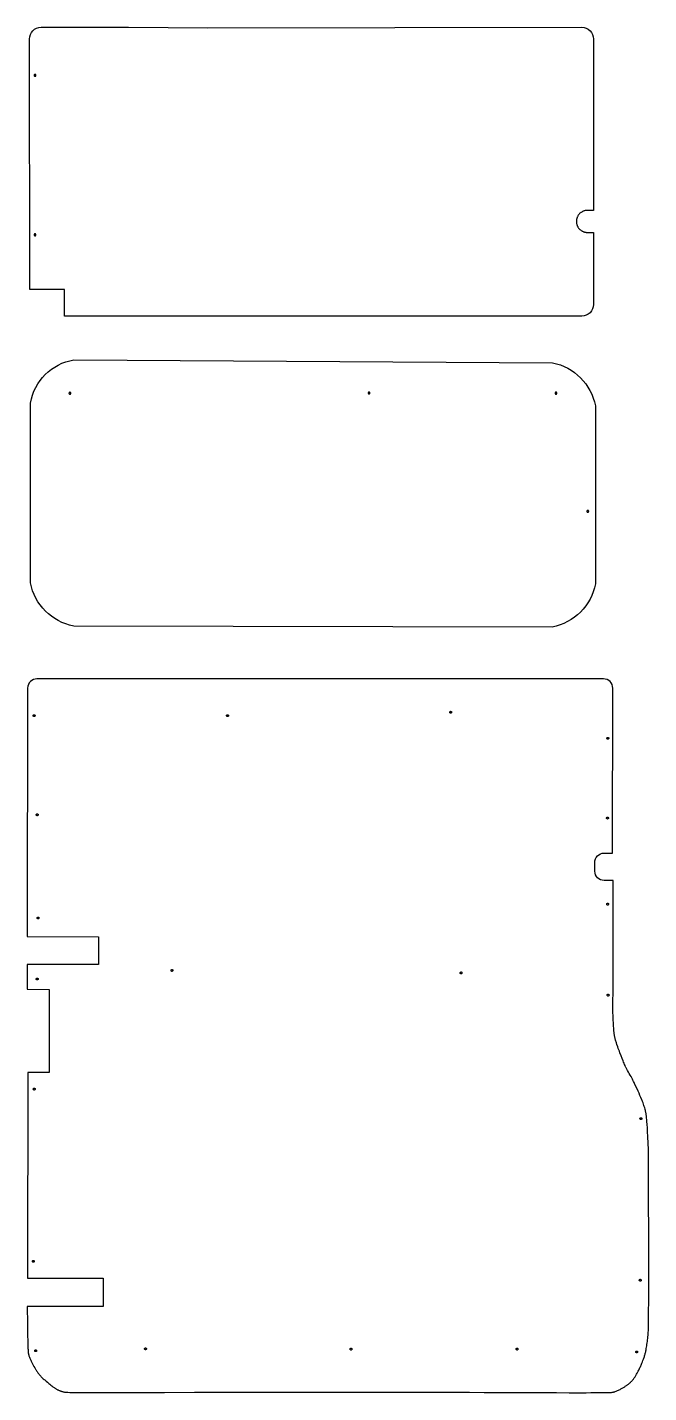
# Model space of a CAD drawing. Extents: x 0 to 7069, y -8139 to 8.
# Drawn here: x 0 to 1330, y -8139 to -5218 of the extents above; entities that cross this region are included whole.
import ezdxf

# ---------------------------------------------------------------- set-up
doc = ezdxf.new("R2010")
doc.units = 0
doc.layers.add('DEFAULT_LAYER', color=1, linetype='CONTINUOUS')

msp = doc.modelspace()

# ---------------------------------------------------------------- linework, layer by layer
at = {"layer": 'DEFAULT_LAYER'}
for points in [[(386.1, -5218.8), (1186.6, -5218, -0.414214), (1211.6, -5243), (1211.6, -5609.9), (1199.1, -5609.9), (1198.5, -5609.8), (1197.9, -5609.9), (1197.3, -5609.9), (1196.7, -5609.9), (1196.1, -5610), (1194.9, -5610.1), (1193.8, -5610.3), (1192.6, -5610.6), (1191.5, -5610.9), (1190.4, -5611.3), (1189.3, -5611.7), (1188.3, -5612.2), (1187.3, -5612.7), (1186.3, -5613.2), (1185.4, -5613.9), (1184.4, -5614.5), (1183.5, -5615.2), (1182.7, -5616), (1181.9, -5616.7), (1181.1, -5617.5), (1180.4, -5618.4), (1179.7, -5619.3), (1179, -5620.2), (1178.4, -5621.2), (1177.8, -5622.1), (1177.3, -5623.2), (1176.8, -5624.2), (1176.4, -5625.3), (1176, -5626.4), (1175.7, -5627.5), (1175.5, -5628.6), (1175.3, -5629.8), (1175.1, -5630.9), (1175.1, -5631.5), (1175, -5632.1), (1175, -5632.7), (1175, -5633.3), (1175, -5634), (1175, -5634.6), (1175.1, -5635.2), (1175.1, -5635.8), (1175.3, -5636.9), (1175.5, -5638.1), (1175.7, -5639.2), (1176, -5640.3), (1176.4, -5641.4), (1176.8, -5642.5), (1177.3, -5643.5), (1177.8, -5644.5), (1178.4, -5645.5), (1179, -5646.5), (1179.7, -5647.4), (1180.4, -5648.3), (1181.1, -5649.1), (1181.9, -5650), (1182.7, -5650.7), (1183.5, -5651.5), (1184.4, -5652.2), (1185.4, -5652.8), (1186.3, -5653.4), (1187.3, -5654), (1188.3, -5654.5), (1189.3, -5655), (1190.4, -5655.4), (1191.5, -5655.8), (1192.6, -5656.1), (1193.8, -5656.4), (1194.9, -5656.6), (1196.1, -5656.7), (1196.7, -5656.8), (1197.3, -5656.8), (1197.9, -5656.8), (1198.5, -5656.8), (1198.9, -5656.9), (1211.6, -5656.9), (1211.6, -5811, -0.414214), (1186.6, -5836), (601.3, -5836), (79.4, -5836), (79.8, -5778.7), (5.3, -5778.7), (4.6, -5243, -0.414321), (29.6, -5218), (216.3, -5218)], [(1215.8, -6327.1), (1215.8, -6408.6, -0.306277), (1123.3, -6501.1), (99.3, -6499, -0.306061), (6.8, -6406.5), (6.8, -6022, -0.321483), (99.8, -5929.5), (1123.7, -5935.6, -0.304022), (1215.7, -6028.1)], [(0, -7955.1), (0, -7966.2), (0.1, -7980.1), (0.2, -7987.6), (0.2, -7995.4), (0.3, -8003.3), (0.5, -8011.1), (0.6, -8018.8), (0.8, -8026.1), (0.9, -8032.9), (1.1, -8039.2), (1.3, -8042), (1.4, -8044.6), (1.5, -8047), (1.6, -8049.2), (1.8, -8051.1), (1.9, -8052.7), (2.1, -8054), (2.2, -8054.6), (2.3, -8055), (2.4, -8055.9), (2.6, -8056.7), (2.8, -8057.5), (3.1, -8058.4), (3.6, -8060.1), (4.1, -8061.7), (4.7, -8063.4), (5.4, -8065), (6, -8066.7), (6.8, -8068.3), (7.5, -8069.9), (8.2, -8071.4), (9, -8073), (9.8, -8074.5), (11.3, -8077.5), (12.8, -8080.3), (14.3, -8083.1), (15.8, -8085.8), (16.6, -8087.2), (17.4, -8088.5), (18.2, -8089.9), (19.1, -8091.2), (19.9, -8092.5), (20.8, -8093.8), (21.7, -8095.1), (22.6, -8096.4), (23.5, -8097.6), (24.4, -8098.9), (25.4, -8100.1), (26.4, -8101.3), (27.5, -8102.5), (28.7, -8103.8), (30, -8105.1), (31.3, -8106.4), (32.8, -8107.8), (34.2, -8109.2), (35.8, -8110.6), (37.3, -8111.9), (38.8, -8113.3), (40.3, -8114.6), (43.3, -8117), (46, -8119.3), (48.3, -8121.1), (50.4, -8122.8), (52.7, -8124.5), (54.9, -8126.3), (57.2, -8127.9), (58.4, -8128.7), (59.5, -8129.5), (60.6, -8130.3), (61.7, -8131), (62.8, -8131.6), (63.9, -8132.2), (64.9, -8132.8), (65.9, -8133.3), (66.9, -8133.8), (68, -8134.2), (69, -8134.6), (70, -8135), (71.1, -8135.4), (72.1, -8135.8), (73.2, -8136.1), (74.2, -8136.4), (75.3, -8136.7), (76.4, -8137), (77.5, -8137.3), (78.5, -8137.5), (79.6, -8137.7), (80.7, -8137.9), (81.8, -8138.1), (82.9, -8138.3), (83.4, -8138.3), (84.2, -8138.3), (86.8, -8138.4), (90.8, -8138.5), (96, -8138.5), (109.9, -8138.6), (128, -8138.6), (149.8, -8138.6), (174.6, -8138.6), (231.3, -8138.6), (293.9, -8138.5), (357.9, -8138.4), (419, -8138.3), (447.1, -8138.3), (472.9, -8138.3), (862.8, -8138.3), (888.5, -8138.3), (916.5, -8138.3), (946.3, -8138.4), (977.3, -8138.6), (1040.9, -8138.8), (1103.1, -8139), (1132.3, -8139.1), (1159.6, -8139.2), (1184.4, -8139.2), (1195.7, -8139.2), (1206.2, -8139.1), (1215.8, -8139.1), (1224.5, -8139), (1232.1, -8138.9), (1238.7, -8138.9), (1244.1, -8138.7), (1246.4, -8138.7), (1248.3, -8138.6), (1249.9, -8138.5), (1251.2, -8138.4), (1252.2, -8138.4), (1252.8, -8138.3), (1253.6, -8138.1), (1254.5, -8137.8), (1255.4, -8137.6), (1256.3, -8137.3), (1257.2, -8137), (1258, -8136.7), (1259.8, -8136.1), (1261.6, -8135.4), (1263.3, -8134.6), (1265.1, -8133.8), (1266.8, -8133), (1268.5, -8132.1), (1270.1, -8131.2), (1271.7, -8130.4), (1273.2, -8129.5), (1274.6, -8128.7), (1276, -8127.8), (1278.5, -8126.3), (1279.6, -8125.5), (1280.8, -8124.8), (1281.9, -8124), (1283, -8123.2), (1284.2, -8122.4), (1285.2, -8121.6), (1286.3, -8120.7), (1287.4, -8119.9), (1288.5, -8119), (1289.5, -8118.1), (1290.5, -8117.2), (1291.5, -8116.2), (1292.5, -8115.3), (1293.4, -8114.3), (1294.4, -8113.3), (1295.3, -8112.3), (1296.2, -8111.2), (1297.1, -8110.1), (1298, -8108.8), (1298.8, -8107.6), (1299.7, -8106.3), (1300.5, -8105), (1301.4, -8103.6), (1302.2, -8102.3), (1302.9, -8101), (1303.7, -8099.7), (1305.1, -8097.1), (1307.4, -8092.9), (1308.3, -8091.1), (1309.3, -8089.3), (1310.1, -8087.5), (1311, -8085.6), (1311.9, -8083.8), (1312.7, -8081.9), (1313.5, -8080), (1314.2, -8078.2), (1315.1, -8076), (1316.2, -8073.4), (1317.3, -8070.4), (1318.6, -8067.1), (1319.2, -8065.4), (1319.8, -8063.6), (1320.4, -8061.9), (1321, -8060.1), (1321.5, -8058.4), (1322, -8056.7), (1322.5, -8055), (1322.9, -8053.3), (1323.3, -8051.6), (1323.7, -8049.5), (1324.1, -8047.2), (1324.6, -8044.7), (1325, -8042), (1325.5, -8039), (1326, -8036), (1326.4, -8032.8), (1326.8, -8029.6), (1327.3, -8026.3), (1327.7, -8022.9), (1328, -8019.6), (1328.4, -8016.3), (1328.7, -8013.1), (1328.9, -8010), (1329.2, -8007), (1329.2, -8006), (1329.3, -8004.6), (1329.3, -8000.3), (1329.4, -7994.3), (1329.5, -7986.6), (1329.5, -7977.5), (1329.6, -7967), (1329.7, -7942.5), (1329.7, -7913.9), (1329.7, -7882.4), (1329.7, -7848.9), (1329.7, -7814.4), (1329.7, -7779.9), (1329.6, -7746.4), (1329.5, -7686.3), (1329.4, -7661.7), (1329.3, -7642), (1329.2, -7628.2), (1329.2, -7623.9), (1329.2, -7621.4), (1329, -7615.2), (1328.8, -7608.6), (1328.5, -7601.9), (1328.2, -7595.3), (1327.9, -7588.9), (1327.5, -7583), (1327.2, -7577.7), (1326.9, -7573.1), (1326.3, -7564.4), (1325.9, -7559.9), (1325.6, -7555.4), (1325.2, -7551.1), (1324.9, -7549), (1324.7, -7547), (1324.5, -7545.2), (1324.3, -7543.5), (1324, -7541.9), (1323.8, -7540.4), (1323.5, -7539.1), (1323.2, -7537.7), (1322.9, -7536.4), (1322.6, -7535), (1322.2, -7533.7), (1321.9, -7532.4), (1321.1, -7529.7), (1320.3, -7527.1), (1319.4, -7524.4), (1318.6, -7521.8), (1317.6, -7519.2), (1317.1, -7517.8), (1316.5, -7516.1), (1315.7, -7514.3), (1314.9, -7512.3), (1313, -7507.9), (1311, -7503.3), (1309, -7498.7), (1307.1, -7494.4), (1304, -7487.7), (1301.8, -7482.9), (1299.6, -7478), (1298.5, -7475.6), (1297.3, -7473.2), (1296.1, -7470.7), (1294.9, -7468.4), (1294.3, -7467.1), (1293.5, -7465.8), (1291.9, -7462.9), (1290.1, -7459.7), (1288.2, -7456.4), (1286.3, -7453.2), (1284.5, -7450), (1283.6, -7448.4), (1282.8, -7447), (1282.1, -7445.6), (1281.5, -7444.3), (1280.9, -7443.1), (1280.3, -7441.8), (1279.2, -7439.3), (1278.1, -7436.8), (1277.1, -7434.2), (1276.1, -7431.7), (1275.1, -7429.1), (1273.1, -7424), (1270.8, -7418.4), (1268.3, -7412), (1267.1, -7408.8), (1265.8, -7405.6), (1264.7, -7402.5), (1263.7, -7399.5), (1261.7, -7393.9), (1260.7, -7391), (1259.8, -7388.2), (1259.3, -7386.8), (1258.9, -7385.3), (1258.5, -7383.9), (1258.1, -7382.5), (1257.7, -7381), (1257.3, -7379.6), (1257, -7378.1), (1256.7, -7376.7), (1256.4, -7375.2), (1256.2, -7373.7), (1256, -7372.2), (1255.8, -7370.7), (1255.6, -7369.2), (1255.5, -7367.7), (1255.4, -7366.1), (1255.3, -7364.6), (1255.1, -7361.5), (1254.9, -7358.5), (1254.7, -7355.4), (1254.5, -7352.4), (1254.1, -7346.3), (1254, -7343.3), (1253.8, -7340.2), (1253.6, -7337.2), (1253.5, -7334.2), (1253.4, -7331.1), (1253.3, -7328.1), (1253.3, -7324.6), (1253.2, -7320.3), (1253.2, -7315.5), (1253.2, -7310.5), (1253.3, -7300.8), (1253.3, -7293.4), (1253.4, -7290.6), (1253.4, -7287.8), (1253.6, -7282.3), (1253.7, -7276.7), (1253.8, -7273.9), (1253.8, -7271.2), (1253.8, -7262.4), (1253.8, -7243.1), (1253.8, -7183), (1253.8, -7043.3), (1234.5, -7043.3, -0.410583), (1214.5, -7023.4), (1214.4, -7005, -0.414692), (1234.2, -6984.8), (1252.5, -6984.7), (1253, -6631.9, 0.414595), (1233, -6611.9), (20.7, -6611.9, 0.413846), (0.7, -6631.9), (0, -7163.4), (152, -7164), (152, -7222.8), (0, -7222.8), (0, -7276.2), (46.7, -7276.8), (46.7, -7453.9), (0.9, -7453.9), (0.6, -7894.4), (162, -7894.4), (162, -7955.1)]]:
    msp.add_lwpolyline(points, format="xyb", close=True, dxfattribs=at)
for points in [[(18.6, -5320.7), (18.6, -5320.5), (18.5, -5320.3), (18.5, -5320.1), (18.4, -5320), (18.3, -5319.8), (18.2, -5319.6), (18.1, -5319.5), (18, -5319.3), (17.8, -5319.2), (17.7, -5319.1), (17.5, -5319), (17.4, -5318.9), (17.2, -5318.8), (17, -5318.8), (16.8, -5318.8), (16.6, -5318.7), (16.4, -5318.8), (16.2, -5318.8), (16, -5318.8), (15.8, -5318.9), (15.6, -5319), (15.5, -5319.1), (15.3, -5319.2), (15.2, -5319.3), (15, -5319.5), (14.9, -5319.6), (14.8, -5319.8), (14.7, -5320), (14.7, -5320.1), (14.6, -5320.3), (14.6, -5320.5), (14.6, -5320.7), (14.6, -5320.9), (14.6, -5321.1), (14.7, -5321.3), (14.7, -5321.5), (14.8, -5321.7), (14.9, -5321.9), (15, -5322), (15.2, -5322.2), (15.3, -5322.3), (15.5, -5322.4), (15.6, -5322.5), (15.8, -5322.6), (16, -5322.7), (16.2, -5322.7), (16.4, -5322.7), (16.6, -5322.7), (16.8, -5322.7), (17, -5322.7), (17.2, -5322.7), (17.4, -5322.6), (17.5, -5322.5), (17.7, -5322.4), (17.8, -5322.3), (18, -5322.2), (18.1, -5322), (18.2, -5321.9), (18.3, -5321.7), (18.4, -5321.5), (18.5, -5321.3), (18.5, -5321.1), (18.6, -5320.9)], [(18.6, -5661.9), (18.5, -5661.7), (18.5, -5661.5), (18.5, -5661.3), (18.4, -5661.2), (18.3, -5661), (18.2, -5660.8), (18.1, -5660.7), (18, -5660.5), (17.8, -5660.4), (17.7, -5660.3), (17.5, -5660.2), (17.3, -5660.1), (17.2, -5660), (17, -5660), (16.8, -5659.9), (16.6, -5659.9), (16.4, -5659.9), (16.2, -5660), (16, -5660), (15.8, -5660.1), (15.6, -5660.2), (15.4, -5660.3), (15.3, -5660.4), (15.1, -5660.5), (15, -5660.7), (14.9, -5660.8), (14.8, -5661), (14.7, -5661.2), (14.6, -5661.3), (14.6, -5661.5), (14.6, -5661.7), (14.6, -5661.9), (14.6, -5662.1), (14.6, -5662.3), (14.6, -5662.5), (14.7, -5662.7), (14.8, -5662.9), (14.9, -5663.1), (15, -5663.2), (15.1, -5663.4), (15.3, -5663.5), (15.4, -5663.6), (15.6, -5663.7), (15.8, -5663.8), (16, -5663.8), (16.2, -5663.9), (16.4, -5663.9), (16.6, -5663.9), (16.8, -5663.9), (17, -5663.9), (17.2, -5663.8), (17.3, -5663.8), (17.5, -5663.7), (17.7, -5663.6), (17.8, -5663.5), (18, -5663.4), (18.1, -5663.2), (18.2, -5663.1), (18.3, -5662.9), (18.4, -5662.7), (18.5, -5662.5), (18.5, -5662.3), (18.5, -5662.1)], [(93.2, -6000.9), (93.2, -6000.7), (93.2, -6000.5), (93.1, -6000.3), (93, -6000.1), (93, -5999.9), (92.9, -5999.7), (92.7, -5999.6), (92.6, -5999.4), (92.5, -5999.3), (92.3, -5999.2), (92.1, -5999.1), (92, -5999), (91.8, -5999), (91.6, -5998.9), (91.4, -5998.9), (91.2, -5998.9), (91, -5998.9), (90.8, -5998.9), (90.6, -5999), (90.4, -5999), (90.2, -5999.1), (90.1, -5999.2), (89.9, -5999.3), (89.8, -5999.4), (89.6, -5999.6), (89.5, -5999.7), (89.4, -5999.9), (89.3, -6000.1), (89.3, -6000.3), (89.2, -6000.5), (89.2, -6000.7), (89.2, -6000.9), (89.2, -6001.1), (89.2, -6001.3), (89.3, -6001.5), (89.3, -6001.6), (89.4, -6001.8), (89.5, -6002), (89.6, -6002.1), (89.8, -6002.3), (89.9, -6002.4), (90.1, -6002.5), (90.2, -6002.6), (90.4, -6002.7), (90.6, -6002.8), (90.8, -6002.8), (91, -6002.9), (91.2, -6002.9), (91.4, -6002.9), (91.6, -6002.8), (91.8, -6002.8), (92, -6002.7), (92.1, -6002.6), (92.3, -6002.5), (92.5, -6002.4), (92.6, -6002.3), (92.7, -6002.1), (92.9, -6002), (93, -6001.8), (93, -6001.6), (93.1, -6001.5), (93.2, -6001.3), (93.2, -6001.1)], [(733.3, -6000.4), (733.3, -6000.2), (733.3, -6000), (733.2, -5999.8), (733.2, -5999.7), (733.1, -5999.5), (733, -5999.3), (732.9, -5999.2), (732.8, -5999), (732.6, -5998.9), (732.5, -5998.8), (732.3, -5998.7), (732.1, -5998.6), (731.9, -5998.5), (731.7, -5998.5), (731.5, -5998.4), (731.3, -5998.4), (731.1, -5998.4), (730.9, -5998.5), (730.7, -5998.5), (730.6, -5998.6), (730.4, -5998.7), (730.2, -5998.8), (730.1, -5998.9), (729.9, -5999), (729.8, -5999.2), (729.7, -5999.3), (729.6, -5999.5), (729.5, -5999.7), (729.4, -5999.8), (729.4, -6000), (729.3, -6000.2), (729.3, -6000.4), (729.3, -6000.6), (729.4, -6000.8), (729.4, -6001), (729.5, -6001.2), (729.6, -6001.4), (729.7, -6001.5), (729.8, -6001.7), (729.9, -6001.8), (730.1, -6002), (730.2, -6002.1), (730.4, -6002.2), (730.6, -6002.3), (730.7, -6002.3), (730.9, -6002.4), (731.1, -6002.4), (731.3, -6002.4), (731.5, -6002.4), (731.7, -6002.4), (731.9, -6002.3), (732.1, -6002.3), (732.3, -6002.2), (732.5, -6002.1), (732.6, -6002), (732.8, -6001.8), (732.9, -6001.7), (733, -6001.5), (733.1, -6001.4), (733.2, -6001.2), (733.2, -6001), (733.3, -6000.8), (733.3, -6000.6)], [(1133.3, -6000.8), (1133.3, -6000.5), (1133.3, -6000.4), (1133.2, -6000.2), (1133.2, -6000), (1133.1, -5999.8), (1133, -5999.6), (1132.9, -5999.5), (1132.7, -5999.3), (1132.6, -5999.2), (1132.4, -5999.1), (1132.3, -5999), (1132.1, -5998.9), (1131.9, -5998.8), (1131.7, -5998.8), (1131.5, -5998.8), (1131.3, -5998.8), (1131.1, -5998.8), (1130.9, -5998.8), (1130.7, -5998.8), (1130.6, -5998.9), (1130.4, -5999), (1130.2, -5999.1), (1130.1, -5999.2), (1129.9, -5999.3), (1129.8, -5999.5), (1129.7, -5999.6), (1129.6, -5999.8), (1129.5, -6000), (1129.4, -6000.2), (1129.4, -6000.4), (1129.3, -6000.5), (1129.3, -6000.8), (1129.3, -6001), (1129.4, -6001.2), (1129.4, -6001.3), (1129.5, -6001.5), (1129.6, -6001.7), (1129.7, -6001.9), (1129.8, -6002), (1129.9, -6002.2), (1130.1, -6002.3), (1130.2, -6002.4), (1130.4, -6002.5), (1130.6, -6002.6), (1130.7, -6002.7), (1130.9, -6002.7), (1131.1, -6002.7), (1131.3, -6002.8), (1131.5, -6002.7), (1131.7, -6002.7), (1131.9, -6002.7), (1132.1, -6002.6), (1132.3, -6002.5), (1132.4, -6002.4), (1132.6, -6002.3), (1132.7, -6002.2), (1132.9, -6002), (1133, -6001.9), (1133.1, -6001.7), (1133.2, -6001.5), (1133.2, -6001.3), (1133.3, -6001.2), (1133.3, -6001)], [(1201.4, -6253.5), (1201.4, -6253.2), (1201.4, -6253), (1201.3, -6252.9), (1201.2, -6252.7), (1201.2, -6252.5), (1201.1, -6252.3), (1200.9, -6252.2), (1200.8, -6252), (1200.7, -6251.9), (1200.5, -6251.8), (1200.4, -6251.7), (1200.2, -6251.6), (1200, -6251.5), (1199.8, -6251.5), (1199.6, -6251.5), (1199.4, -6251.5), (1199.2, -6251.5), (1199, -6251.5), (1198.8, -6251.5), (1198.6, -6251.6), (1198.5, -6251.7), (1198.3, -6251.8), (1198.1, -6251.9), (1198, -6252), (1197.9, -6252.2), (1197.7, -6252.3), (1197.6, -6252.5), (1197.6, -6252.7), (1197.5, -6252.9), (1197.4, -6253), (1197.4, -6253.2), (1197.4, -6253.5), (1197.4, -6253.7), (1197.4, -6253.9), (1197.5, -6254), (1197.6, -6254.2), (1197.6, -6254.4), (1197.7, -6254.6), (1197.9, -6254.7), (1198, -6254.9), (1198.1, -6255), (1198.3, -6255.1), (1198.5, -6255.2), (1198.6, -6255.3), (1198.8, -6255.4), (1199, -6255.4), (1199.2, -6255.4), (1199.4, -6255.5), (1199.6, -6255.4), (1199.8, -6255.4), (1200, -6255.4), (1200.2, -6255.3), (1200.4, -6255.2), (1200.5, -6255.1), (1200.7, -6255), (1200.8, -6254.9), (1200.9, -6254.7), (1201.1, -6254.6), (1201.2, -6254.4), (1201.2, -6254.2), (1201.3, -6254), (1201.4, -6253.9), (1201.4, -6253.7)], [(16.5, -6690.6), (16.5, -6690.8), (16.5, -6691), (16.4, -6691.2), (16.3, -6691.4), (16.2, -6691.6), (16.1, -6691.7), (16, -6691.9), (15.9, -6692), (15.8, -6692.2), (15.6, -6692.3), (15.4, -6692.4), (15.3, -6692.5), (15.1, -6692.5), (14.9, -6692.6), (14.7, -6692.6), (14.5, -6692.6), (14.3, -6692.6), (14.1, -6692.6), (13.9, -6692.5), (13.7, -6692.5), (13.5, -6692.4), (13.4, -6692.3), (13.2, -6692.2), (13.1, -6692), (12.9, -6691.9), (12.8, -6691.7), (12.7, -6691.6), (12.6, -6691.4), (12.6, -6691.2), (12.5, -6691), (12.5, -6690.8), (12.5, -6690.6), (12.5, -6690.4), (12.5, -6690.2), (12.6, -6690), (12.6, -6689.9), (12.7, -6689.7), (12.8, -6689.5), (12.9, -6689.4), (13.1, -6689.2), (13.2, -6689.1), (13.4, -6689), (13.5, -6688.9), (13.7, -6688.8), (13.9, -6688.7), (14.1, -6688.7), (14.3, -6688.6), (14.5, -6688.6), (14.7, -6688.6), (14.9, -6688.7), (15.1, -6688.7), (15.3, -6688.8), (15.4, -6688.9), (15.6, -6689), (15.8, -6689.1), (15.9, -6689.2), (16, -6689.4), (16.1, -6689.5), (16.2, -6689.7), (16.3, -6689.9), (16.4, -6690), (16.5, -6690.2), (16.5, -6690.4)], [(430.4, -6690.6), (430.4, -6690.8), (430.4, -6691), (430.3, -6691.2), (430.3, -6691.4), (430.2, -6691.6), (430.1, -6691.7), (430, -6691.9), (429.9, -6692), (429.7, -6692.2), (429.6, -6692.3), (429.4, -6692.4), (429.2, -6692.5), (429, -6692.5), (428.8, -6692.6), (428.6, -6692.6), (428.4, -6692.6), (428.2, -6692.6), (428, -6692.6), (427.8, -6692.5), (427.7, -6692.5), (427.5, -6692.4), (427.3, -6692.3), (427.2, -6692.2), (427, -6692), (426.9, -6691.9), (426.8, -6691.7), (426.7, -6691.6), (426.6, -6691.4), (426.5, -6691.2), (426.5, -6691), (426.4, -6690.8), (426.4, -6690.6), (426.4, -6690.4), (426.5, -6690.2), (426.5, -6690), (426.6, -6689.9), (426.7, -6689.7), (426.8, -6689.5), (426.9, -6689.4), (427, -6689.2), (427.2, -6689.1), (427.3, -6689), (427.5, -6688.9), (427.7, -6688.8), (427.8, -6688.7), (428, -6688.7), (428.2, -6688.6), (428.4, -6688.6), (428.6, -6688.6), (428.8, -6688.7), (429, -6688.7), (429.2, -6688.8), (429.4, -6688.9), (429.6, -6689), (429.7, -6689.1), (429.9, -6689.2), (430, -6689.4), (430.1, -6689.5), (430.2, -6689.7), (430.3, -6689.9), (430.3, -6690), (430.4, -6690.2), (430.4, -6690.4)], [(908, -6683.4), (908, -6683.6), (908, -6683.8), (908, -6684), (907.9, -6684.2), (907.8, -6684.4), (907.7, -6684.5), (907.6, -6684.7), (907.5, -6684.8), (907.3, -6685), (907.2, -6685.1), (907, -6685.2), (906.8, -6685.3), (906.6, -6685.3), (906.4, -6685.4), (906.2, -6685.4), (906, -6685.4), (905.8, -6685.4), (905.6, -6685.4), (905.4, -6685.3), (905.3, -6685.3), (905.1, -6685.2), (904.9, -6685.1), (904.8, -6685), (904.6, -6684.8), (904.5, -6684.7), (904.4, -6684.5), (904.3, -6684.4), (904.2, -6684.2), (904.1, -6684), (904.1, -6683.8), (904.1, -6683.6), (904, -6683.4), (904.1, -6683.2), (904.1, -6683), (904.1, -6682.8), (904.2, -6682.6), (904.3, -6682.5), (904.4, -6682.3), (904.5, -6682.2), (904.6, -6682), (904.8, -6681.9), (904.9, -6681.8), (905.1, -6681.7), (905.3, -6681.6), (905.4, -6681.5), (905.6, -6681.5), (905.8, -6681.4), (906, -6681.4), (906.2, -6681.4), (906.4, -6681.5), (906.6, -6681.5), (906.8, -6681.6), (907, -6681.7), (907.2, -6681.8), (907.3, -6681.9), (907.5, -6682), (907.6, -6682.2), (907.7, -6682.3), (907.8, -6682.5), (907.9, -6682.6), (908, -6682.8), (908, -6683), (908, -6683.2)], [(1244.2, -6739.1), (1244.2, -6739.3), (1244.2, -6739.5), (1244.1, -6739.7), (1244.1, -6739.8), (1244, -6740), (1243.9, -6740.2), (1243.8, -6740.3), (1243.6, -6740.5), (1243.5, -6740.6), (1243.3, -6740.7), (1243.2, -6740.8), (1243, -6740.9), (1242.8, -6741), (1242.6, -6741), (1242.4, -6741.1), (1242.2, -6741.1), (1242, -6741.1), (1241.8, -6741), (1241.6, -6741), (1241.4, -6740.9), (1241.3, -6740.8), (1241.1, -6740.7), (1240.9, -6740.6), (1240.8, -6740.5), (1240.7, -6740.3), (1240.6, -6740.2), (1240.5, -6740), (1240.4, -6739.8), (1240.3, -6739.7), (1240.3, -6739.5), (1240.2, -6739.3), (1240.2, -6739.1), (1240.2, -6738.9), (1240.3, -6738.7), (1240.3, -6738.5), (1240.4, -6738.3), (1240.5, -6738.1), (1240.6, -6737.9), (1240.7, -6737.8), (1240.8, -6737.6), (1240.9, -6737.5), (1241.1, -6737.4), (1241.3, -6737.3), (1241.4, -6737.2), (1241.6, -6737.2), (1241.8, -6737.1), (1242, -6737.1), (1242.2, -6737.1), (1242.4, -6737.1), (1242.6, -6737.1), (1242.8, -6737.2), (1243, -6737.2), (1243.2, -6737.3), (1243.3, -6737.4), (1243.5, -6737.5), (1243.6, -6737.6), (1243.8, -6737.8), (1243.9, -6737.9), (1244, -6738.1), (1244.1, -6738.3), (1244.1, -6738.5), (1244.2, -6738.7), (1244.2, -6738.9)], [(23.2, -6902.8), (23.1, -6903), (23.1, -6903.2), (23.1, -6903.4), (23, -6903.6), (22.9, -6903.8), (22.8, -6903.9), (22.7, -6904.1), (22.6, -6904.2), (22.4, -6904.3), (22.3, -6904.5), (22.1, -6904.6), (21.9, -6904.6), (21.8, -6904.7), (21.6, -6904.8), (21.4, -6904.8), (21.2, -6904.8), (21, -6904.8), (20.8, -6904.8), (20.6, -6904.7), (20.4, -6904.6), (20.2, -6904.6), (20, -6904.5), (19.9, -6904.3), (19.7, -6904.2), (19.6, -6904.1), (19.5, -6903.9), (19.4, -6903.8), (19.3, -6903.6), (19.2, -6903.4), (19.2, -6903.2), (19.2, -6903), (19.2, -6902.8), (19.2, -6902.6), (19.2, -6902.4), (19.2, -6902.2), (19.3, -6902), (19.4, -6901.8), (19.5, -6901.7), (19.6, -6901.5), (19.7, -6901.4), (19.9, -6901.3), (20, -6901.1), (20.2, -6901), (20.4, -6901), (20.6, -6900.9), (20.8, -6900.8), (21, -6900.8), (21.2, -6900.8), (21.4, -6900.8), (21.6, -6900.8), (21.8, -6900.9), (21.9, -6901), (22.1, -6901), (22.3, -6901.1), (22.4, -6901.3), (22.6, -6901.4), (22.7, -6901.5), (22.8, -6901.7), (22.9, -6901.8), (23, -6902), (23.1, -6902.2), (23.1, -6902.4), (23.1, -6902.6)], [(1243.6, -6909.8), (1243.6, -6910), (1243.5, -6910.2), (1243.5, -6910.4), (1243.4, -6910.5), (1243.3, -6910.7), (1243.2, -6910.9), (1243.1, -6911), (1243, -6911.2), (1242.9, -6911.3), (1242.7, -6911.4), (1242.5, -6911.5), (1242.4, -6911.6), (1242.2, -6911.7), (1242, -6911.7), (1241.8, -6911.8), (1241.6, -6911.8), (1241.4, -6911.8), (1241.2, -6911.7), (1241, -6911.7), (1240.8, -6911.6), (1240.6, -6911.5), (1240.5, -6911.4), (1240.3, -6911.3), (1240.2, -6911.2), (1240, -6911), (1239.9, -6910.9), (1239.8, -6910.7), (1239.7, -6910.5), (1239.7, -6910.4), (1239.6, -6910.2), (1239.6, -6910), (1239.6, -6909.8), (1239.6, -6909.6), (1239.6, -6909.4), (1239.7, -6909.2), (1239.7, -6909), (1239.8, -6908.8), (1239.9, -6908.7), (1240, -6908.5), (1240.2, -6908.4), (1240.3, -6908.2), (1240.5, -6908.1), (1240.6, -6908), (1240.8, -6907.9), (1241, -6907.9), (1241.2, -6907.8), (1241.4, -6907.8), (1241.6, -6907.8), (1241.8, -6907.8), (1242, -6907.8), (1242.2, -6907.9), (1242.4, -6907.9), (1242.5, -6908), (1242.7, -6908.1), (1242.9, -6908.2), (1243, -6908.4), (1243.1, -6908.5), (1243.2, -6908.7), (1243.3, -6908.8), (1243.4, -6909), (1243.5, -6909.2), (1243.5, -6909.4), (1243.6, -6909.6)], [(1244.1, -7094), (1244.1, -7094.2), (1244, -7094.4), (1244, -7094.6), (1243.9, -7094.8), (1243.8, -7094.9), (1243.7, -7095.1), (1243.6, -7095.3), (1243.5, -7095.4), (1243.4, -7095.5), (1243.2, -7095.7), (1243, -7095.8), (1242.9, -7095.8), (1242.7, -7095.9), (1242.5, -7096), (1242.3, -7096), (1242.1, -7096), (1241.9, -7096), (1241.7, -7096), (1241.5, -7095.9), (1241.3, -7095.8), (1241.1, -7095.8), (1241, -7095.7), (1240.8, -7095.5), (1240.7, -7095.4), (1240.5, -7095.3), (1240.4, -7095.1), (1240.3, -7094.9), (1240.2, -7094.8), (1240.2, -7094.6), (1240.1, -7094.4), (1240.1, -7094.2), (1240.1, -7094), (1240.1, -7093.8), (1240.1, -7093.6), (1240.2, -7093.4), (1240.2, -7093.2), (1240.3, -7093), (1240.4, -7092.9), (1240.5, -7092.7), (1240.7, -7092.6), (1240.8, -7092.5), (1241, -7092.3), (1241.1, -7092.2), (1241.3, -7092.2), (1241.5, -7092.1), (1241.7, -7092), (1241.9, -7092), (1242.1, -7092), (1242.3, -7092), (1242.5, -7092), (1242.7, -7092.1), (1242.9, -7092.2), (1243, -7092.2), (1243.2, -7092.3), (1243.4, -7092.5), (1243.5, -7092.6), (1243.6, -7092.7), (1243.7, -7092.9), (1243.8, -7093), (1243.9, -7093.2), (1244, -7093.4), (1244, -7093.6), (1244.1, -7093.8)], [(25.1, -7123.4), (25.1, -7123.6), (25, -7123.8), (25, -7124), (24.9, -7124.2), (24.8, -7124.4), (24.7, -7124.6), (24.6, -7124.7), (24.5, -7124.9), (24.4, -7125), (24.2, -7125.1), (24, -7125.2), (23.9, -7125.3), (23.7, -7125.4), (23.5, -7125.4), (23.3, -7125.4), (23.1, -7125.4), (22.9, -7125.4), (22.7, -7125.4), (22.5, -7125.4), (22.3, -7125.3), (22.1, -7125.2), (22, -7125.1), (21.8, -7125), (21.7, -7124.9), (21.5, -7124.7), (21.4, -7124.6), (21.3, -7124.4), (21.2, -7124.2), (21.2, -7124), (21.1, -7123.8), (21.1, -7123.6), (21.1, -7123.4), (21.1, -7123.2), (21.1, -7123), (21.2, -7122.8), (21.2, -7122.7), (21.3, -7122.5), (21.4, -7122.3), (21.5, -7122.2), (21.7, -7122), (21.8, -7121.9), (22, -7121.8), (22.1, -7121.7), (22.3, -7121.6), (22.5, -7121.5), (22.7, -7121.5), (22.9, -7121.5), (23.1, -7121.4), (23.3, -7121.5), (23.5, -7121.5), (23.7, -7121.5), (23.9, -7121.6), (24, -7121.7), (24.2, -7121.8), (24.4, -7121.9), (24.5, -7122), (24.6, -7122.2), (24.7, -7122.3), (24.8, -7122.5), (24.9, -7122.7), (25, -7122.8), (25, -7123), (25.1, -7123.2)], [(311.4, -7235.8), (311.4, -7236), (311.4, -7236.2), (311.3, -7236.4), (311.3, -7236.6), (311.2, -7236.8), (311.1, -7236.9), (311, -7237.1), (310.8, -7237.2), (310.7, -7237.4), (310.5, -7237.5), (310.4, -7237.6), (310.2, -7237.7), (310, -7237.7), (309.8, -7237.8), (309.6, -7237.8), (309.4, -7237.8), (309.2, -7237.8), (309, -7237.8), (308.8, -7237.7), (308.6, -7237.7), (308.5, -7237.6), (308.3, -7237.5), (308.1, -7237.4), (308, -7237.2), (307.9, -7237.1), (307.8, -7236.9), (307.7, -7236.8), (307.6, -7236.6), (307.5, -7236.4), (307.5, -7236.2), (307.4, -7236), (307.4, -7235.8), (307.4, -7235.6), (307.5, -7235.4), (307.5, -7235.2), (307.6, -7235), (307.7, -7234.9), (307.8, -7234.7), (307.9, -7234.5), (308, -7234.4), (308.1, -7234.3), (308.3, -7234.2), (308.5, -7234.1), (308.6, -7234), (308.8, -7233.9), (309, -7233.9), (309.2, -7233.8), (309.4, -7233.8), (309.6, -7233.8), (309.8, -7233.9), (310, -7233.9), (310.2, -7234), (310.4, -7234.1), (310.5, -7234.2), (310.7, -7234.3), (310.8, -7234.4), (311, -7234.5), (311.1, -7234.7), (311.2, -7234.9), (311.3, -7235), (311.3, -7235.2), (311.4, -7235.4), (311.4, -7235.6)], [(930.3, -7241), (930.3, -7241.2), (930.2, -7241.4), (930.2, -7241.6), (930.1, -7241.8), (930, -7242), (929.9, -7242.1), (929.8, -7242.3), (929.7, -7242.4), (929.5, -7242.5), (929.4, -7242.7), (929.2, -7242.8), (929, -7242.8), (928.9, -7242.9), (928.7, -7243), (928.5, -7243), (928.3, -7243), (928.1, -7243), (927.9, -7243), (927.7, -7242.9), (927.5, -7242.8), (927.3, -7242.8), (927.1, -7242.7), (927, -7242.5), (926.9, -7242.4), (926.7, -7242.3), (926.6, -7242.1), (926.5, -7242), (926.4, -7241.8), (926.4, -7241.6), (926.3, -7241.4), (926.3, -7241.2), (926.3, -7241), (926.3, -7240.8), (926.3, -7240.6), (926.4, -7240.4), (926.4, -7240.2), (926.5, -7240), (926.6, -7239.9), (926.7, -7239.7), (926.9, -7239.6), (927, -7239.5), (927.1, -7239.3), (927.3, -7239.2), (927.5, -7239.2), (927.7, -7239.1), (927.9, -7239), (928.1, -7239), (928.3, -7239), (928.5, -7239), (928.7, -7239), (928.9, -7239.1), (929, -7239.2), (929.2, -7239.2), (929.4, -7239.3), (929.5, -7239.5), (929.7, -7239.6), (929.8, -7239.7), (929.9, -7239.9), (930, -7240), (930.1, -7240.2), (930.2, -7240.4), (930.2, -7240.6), (930.3, -7240.8)], [(23.1, -7254.2), (23.1, -7254.4), (23.1, -7254.6), (23, -7254.7), (23, -7254.9), (22.9, -7255.1), (22.8, -7255.3), (22.7, -7255.4), (22.6, -7255.6), (22.4, -7255.7), (22.3, -7255.8), (22.1, -7255.9), (21.9, -7256), (21.7, -7256.1), (21.5, -7256.1), (21.3, -7256.1), (21.1, -7256.2), (20.9, -7256.1), (20.7, -7256.1), (20.5, -7256.1), (20.4, -7256), (20.2, -7255.9), (20, -7255.8), (19.9, -7255.7), (19.7, -7255.6), (19.6, -7255.4), (19.5, -7255.3), (19.4, -7255.1), (19.3, -7254.9), (19.2, -7254.7), (19.2, -7254.6), (19.1, -7254.4), (19.1, -7254.2), (19.1, -7254), (19.2, -7253.8), (19.2, -7253.6), (19.3, -7253.4), (19.4, -7253.2), (19.5, -7253), (19.6, -7252.9), (19.7, -7252.7), (19.9, -7252.6), (20, -7252.5), (20.2, -7252.4), (20.4, -7252.3), (20.5, -7252.2), (20.7, -7252.2), (20.9, -7252.2), (21.1, -7252.2), (21.3, -7252.2), (21.5, -7252.2), (21.7, -7252.2), (21.9, -7252.3), (22.1, -7252.4), (22.3, -7252.5), (22.4, -7252.6), (22.6, -7252.7), (22.7, -7252.9), (22.8, -7253), (22.9, -7253.2), (23, -7253.4), (23, -7253.6), (23.1, -7253.8), (23.1, -7254)], [(1244.8, -7288.6), (1244.8, -7288.8), (1244.8, -7289), (1244.7, -7289.2), (1244.7, -7289.4), (1244.6, -7289.6), (1244.5, -7289.7), (1244.4, -7289.9), (1244.2, -7290), (1244.1, -7290.2), (1243.9, -7290.3), (1243.8, -7290.4), (1243.6, -7290.5), (1243.4, -7290.5), (1243.2, -7290.6), (1243, -7290.6), (1242.8, -7290.6), (1242.6, -7290.6), (1242.4, -7290.6), (1242.2, -7290.5), (1242, -7290.5), (1241.9, -7290.4), (1241.7, -7290.3), (1241.5, -7290.2), (1241.4, -7290), (1241.3, -7289.9), (1241.2, -7289.7), (1241.1, -7289.6), (1241, -7289.4), (1240.9, -7289.2), (1240.9, -7289), (1240.8, -7288.8), (1240.8, -7288.6), (1240.8, -7288.4), (1240.9, -7288.2), (1240.9, -7288), (1241, -7287.8), (1241.1, -7287.7), (1241.2, -7287.5), (1241.3, -7287.3), (1241.4, -7287.2), (1241.5, -7287.1), (1241.7, -7287), (1241.9, -7286.9), (1242, -7286.8), (1242.2, -7286.7), (1242.4, -7286.7), (1242.6, -7286.6), (1242.8, -7286.6), (1243, -7286.6), (1243.2, -7286.7), (1243.4, -7286.7), (1243.6, -7286.8), (1243.8, -7286.9), (1243.9, -7287), (1244.1, -7287.1), (1244.2, -7287.2), (1244.4, -7287.3), (1244.5, -7287.5), (1244.6, -7287.7), (1244.7, -7287.8), (1244.7, -7288), (1244.8, -7288.2), (1244.8, -7288.4)], [(16.9, -7489.7), (16.9, -7489.9), (16.8, -7490.1), (16.8, -7490.3), (16.7, -7490.5), (16.6, -7490.7), (16.5, -7490.8), (16.4, -7491), (16.3, -7491.1), (16.2, -7491.2), (16, -7491.4), (15.8, -7491.5), (15.7, -7491.5), (15.5, -7491.6), (15.3, -7491.7), (15.1, -7491.7), (14.9, -7491.7), (14.7, -7491.7), (14.5, -7491.7), (14.3, -7491.6), (14.1, -7491.5), (13.9, -7491.5), (13.8, -7491.4), (13.6, -7491.2), (13.5, -7491.1), (13.3, -7491), (13.2, -7490.8), (13.1, -7490.7), (13, -7490.5), (13, -7490.3), (12.9, -7490.1), (12.9, -7489.9), (12.9, -7489.7), (12.9, -7489.5), (12.9, -7489.3), (13, -7489.1), (13, -7488.9), (13.1, -7488.7), (13.2, -7488.6), (13.3, -7488.4), (13.5, -7488.3), (13.6, -7488.2), (13.8, -7488), (13.9, -7487.9), (14.1, -7487.9), (14.3, -7487.8), (14.5, -7487.7), (14.7, -7487.7), (14.9, -7487.7), (15.1, -7487.7), (15.3, -7487.7), (15.5, -7487.8), (15.7, -7487.9), (15.8, -7487.9), (16, -7488), (16.2, -7488.2), (16.3, -7488.3), (16.4, -7488.4), (16.5, -7488.6), (16.6, -7488.7), (16.7, -7488.9), (16.8, -7489.1), (16.8, -7489.3), (16.9, -7489.5)], [(1315.1, -7552.7), (1315.1, -7553), (1315, -7553.2), (1315, -7553.3), (1314.9, -7553.5), (1314.8, -7553.7), (1314.7, -7553.9), (1314.6, -7554), (1314.5, -7554.2), (1314.3, -7554.3), (1314.2, -7554.4), (1314, -7554.5), (1313.8, -7554.6), (1313.7, -7554.7), (1313.5, -7554.7), (1313.3, -7554.7), (1313.1, -7554.7), (1312.9, -7554.7), (1312.7, -7554.7), (1312.5, -7554.7), (1312.3, -7554.6), (1312.1, -7554.5), (1311.9, -7554.4), (1311.8, -7554.3), (1311.7, -7554.2), (1311.5, -7554), (1311.4, -7553.9), (1311.3, -7553.7), (1311.2, -7553.5), (1311.2, -7553.3), (1311.1, -7553.2), (1311.1, -7553), (1311.1, -7552.7), (1311.1, -7552.5), (1311.1, -7552.3), (1311.2, -7552.2), (1311.2, -7552), (1311.3, -7551.8), (1311.4, -7551.6), (1311.5, -7551.5), (1311.7, -7551.3), (1311.8, -7551.2), (1311.9, -7551.1), (1312.1, -7551), (1312.3, -7550.9), (1312.5, -7550.8), (1312.7, -7550.8), (1312.9, -7550.8), (1313.1, -7550.7), (1313.3, -7550.8), (1313.5, -7550.8), (1313.7, -7550.8), (1313.8, -7550.9), (1314, -7551), (1314.2, -7551.1), (1314.3, -7551.2), (1314.5, -7551.3), (1314.6, -7551.5), (1314.7, -7551.6), (1314.8, -7551.8), (1314.9, -7552), (1315, -7552.2), (1315, -7552.3), (1315.1, -7552.5)], [(14.9, -7858.1), (14.9, -7858.3), (14.9, -7858.5), (14.8, -7858.7), (14.8, -7858.9), (14.7, -7859.1), (14.6, -7859.3), (14.5, -7859.4), (14.3, -7859.6), (14.2, -7859.7), (14, -7859.8), (13.9, -7859.9), (13.7, -7860), (13.5, -7860.1), (13.3, -7860.1), (13.1, -7860.1), (12.9, -7860.1), (12.7, -7860.1), (12.5, -7860.1), (12.3, -7860.1), (12.1, -7860), (12, -7859.9), (11.8, -7859.8), (11.7, -7859.7), (11.5, -7859.6), (11.4, -7859.4), (11.3, -7859.3), (11.2, -7859.1), (11.1, -7858.9), (11, -7858.7), (11, -7858.5), (10.9, -7858.3), (10.9, -7858.1), (10.9, -7857.9), (11, -7857.7), (11, -7857.5), (11.1, -7857.4), (11.2, -7857.2), (11.3, -7857), (11.4, -7856.9), (11.5, -7856.7), (11.7, -7856.6), (11.8, -7856.5), (12, -7856.4), (12.1, -7856.3), (12.3, -7856.2), (12.5, -7856.2), (12.7, -7856.2), (12.9, -7856.1), (13.1, -7856.2), (13.3, -7856.2), (13.5, -7856.2), (13.7, -7856.3), (13.9, -7856.4), (14, -7856.5), (14.2, -7856.6), (14.3, -7856.7), (14.5, -7856.9), (14.6, -7857), (14.7, -7857.2), (14.8, -7857.4), (14.8, -7857.5), (14.9, -7857.7), (14.9, -7857.9)], [(1313.6, -7898.5), (1313.6, -7898.7), (1313.6, -7898.9), (1313.5, -7899.1), (1313.4, -7899.3), (1313.4, -7899.5), (1313.3, -7899.7), (1313.1, -7899.8), (1313, -7900), (1312.9, -7900.1), (1312.7, -7900.2), (1312.6, -7900.3), (1312.4, -7900.4), (1312.2, -7900.5), (1312, -7900.5), (1311.8, -7900.5), (1311.6, -7900.5), (1311.4, -7900.5), (1311.2, -7900.5), (1311, -7900.5), (1310.8, -7900.4), (1310.6, -7900.3), (1310.5, -7900.2), (1310.3, -7900.1), (1310.2, -7900), (1310.1, -7899.8), (1309.9, -7899.7), (1309.8, -7899.5), (1309.8, -7899.3), (1309.7, -7899.1), (1309.6, -7898.9), (1309.6, -7898.7), (1309.6, -7898.5), (1309.6, -7898.3), (1309.6, -7898.1), (1309.7, -7897.9), (1309.8, -7897.8), (1309.8, -7897.6), (1309.9, -7897.4), (1310.1, -7897.3), (1310.2, -7897.1), (1310.3, -7897), (1310.5, -7896.9), (1310.6, -7896.8), (1310.8, -7896.7), (1311, -7896.6), (1311.2, -7896.6), (1311.4, -7896.6), (1311.6, -7896.5), (1311.8, -7896.6), (1312, -7896.6), (1312.2, -7896.6), (1312.4, -7896.7), (1312.6, -7896.8), (1312.7, -7896.9), (1312.9, -7897), (1313, -7897.1), (1313.1, -7897.3), (1313.3, -7897.4), (1313.4, -7897.6), (1313.4, -7897.8), (1313.5, -7897.9), (1313.6, -7898.1), (1313.6, -7898.3)], [(19.9, -8049.4), (19.9, -8049.6), (19.8, -8049.8), (19.8, -8050), (19.7, -8050.2), (19.6, -8050.4), (19.5, -8050.6), (19.4, -8050.7), (19.3, -8050.9), (19.2, -8051), (19, -8051.1), (18.8, -8051.2), (18.7, -8051.3), (18.5, -8051.4), (18.3, -8051.4), (18.1, -8051.4), (17.9, -8051.4), (17.7, -8051.4), (17.5, -8051.4), (17.3, -8051.4), (17.1, -8051.3), (16.9, -8051.2), (16.8, -8051.1), (16.6, -8051), (16.5, -8050.9), (16.3, -8050.7), (16.2, -8050.6), (16.1, -8050.4), (16, -8050.2), (16, -8050), (15.9, -8049.8), (15.9, -8049.6), (15.9, -8049.4), (15.9, -8049.2), (15.9, -8049), (16, -8048.8), (16, -8048.7), (16.1, -8048.5), (16.2, -8048.3), (16.3, -8048.2), (16.5, -8048), (16.6, -8047.9), (16.8, -8047.8), (16.9, -8047.7), (17.1, -8047.6), (17.3, -8047.5), (17.5, -8047.5), (17.7, -8047.5), (17.9, -8047.4), (18.1, -8047.5), (18.3, -8047.5), (18.5, -8047.5), (18.7, -8047.6), (18.8, -8047.7), (19, -8047.8), (19.2, -8047.9), (19.3, -8048), (19.4, -8048.2), (19.5, -8048.3), (19.6, -8048.5), (19.7, -8048.7), (19.8, -8048.8), (19.8, -8049), (19.9, -8049.2)], [(255, -8045.4), (255, -8045.6), (255, -8045.8), (254.9, -8046), (254.8, -8046.1), (254.8, -8046.3), (254.7, -8046.5), (254.5, -8046.6), (254.4, -8046.8), (254.3, -8046.9), (254.1, -8047), (253.9, -8047.1), (253.8, -8047.2), (253.6, -8047.3), (253.4, -8047.3), (253.2, -8047.4), (253, -8047.4), (252.8, -8047.4), (252.6, -8047.3), (252.4, -8047.3), (252.2, -8047.2), (252, -8047.1), (251.9, -8047), (251.7, -8046.9), (251.6, -8046.8), (251.4, -8046.6), (251.3, -8046.5), (251.2, -8046.3), (251.1, -8046.1), (251.1, -8046), (251, -8045.8), (251, -8045.6), (251, -8045.4), (251, -8045.2), (251, -8045), (251.1, -8044.8), (251.1, -8044.6), (251.2, -8044.4), (251.3, -8044.2), (251.4, -8044.1), (251.6, -8044), (251.7, -8043.8), (251.9, -8043.7), (252, -8043.6), (252.2, -8043.5), (252.4, -8043.5), (252.6, -8043.4), (252.8, -8043.4), (253, -8043.4), (253.2, -8043.4), (253.4, -8043.4), (253.6, -8043.5), (253.8, -8043.5), (253.9, -8043.6), (254.1, -8043.7), (254.3, -8043.8), (254.4, -8044), (254.5, -8044.1), (254.7, -8044.2), (254.8, -8044.4), (254.8, -8044.6), (254.9, -8044.8), (255, -8045), (255, -8045.2)], [(694.7, -8046), (694.7, -8046.2), (694.6, -8046.4), (694.6, -8046.6), (694.5, -8046.7), (694.4, -8046.9), (694.3, -8047.1), (694.2, -8047.2), (694.1, -8047.4), (693.9, -8047.5), (693.8, -8047.6), (693.6, -8047.7), (693.4, -8047.8), (693.3, -8047.9), (693.1, -8047.9), (692.9, -8048), (692.7, -8048), (692.5, -8048), (692.3, -8047.9), (692.1, -8047.9), (691.9, -8047.8), (691.7, -8047.7), (691.5, -8047.6), (691.4, -8047.5), (691.2, -8047.4), (691.1, -8047.2), (691, -8047.1), (690.9, -8046.9), (690.8, -8046.7), (690.8, -8046.6), (690.7, -8046.4), (690.7, -8046.2), (690.7, -8046), (690.7, -8045.8), (690.7, -8045.6), (690.8, -8045.4), (690.8, -8045.2), (690.9, -8045), (691, -8044.8), (691.1, -8044.7), (691.2, -8044.6), (691.4, -8044.4), (691.5, -8044.3), (691.7, -8044.2), (691.9, -8044.1), (692.1, -8044.1), (692.3, -8044), (692.5, -8044), (692.7, -8044), (692.9, -8044), (693.1, -8044), (693.3, -8044.1), (693.4, -8044.1), (693.6, -8044.2), (693.8, -8044.3), (693.9, -8044.4), (694.1, -8044.6), (694.2, -8044.7), (694.3, -8044.8), (694.4, -8045), (694.5, -8045.2), (694.6, -8045.4), (694.6, -8045.6), (694.7, -8045.8)], [(1050.1, -8045.9), (1050.1, -8046.1), (1050, -8046.3), (1050, -8046.5), (1049.9, -8046.7), (1049.8, -8046.9), (1049.7, -8047), (1049.6, -8047.2), (1049.5, -8047.3), (1049.4, -8047.4), (1049.2, -8047.6), (1049, -8047.7), (1048.9, -8047.7), (1048.7, -8047.8), (1048.5, -8047.9), (1048.3, -8047.9), (1048.1, -8047.9), (1047.9, -8047.9), (1047.7, -8047.9), (1047.5, -8047.8), (1047.3, -8047.7), (1047.1, -8047.7), (1047, -8047.6), (1046.8, -8047.4), (1046.7, -8047.3), (1046.5, -8047.2), (1046.4, -8047), (1046.3, -8046.9), (1046.2, -8046.7), (1046.2, -8046.5), (1046.1, -8046.3), (1046.1, -8046.1), (1046.1, -8045.9), (1046.1, -8045.7), (1046.1, -8045.5), (1046.2, -8045.3), (1046.2, -8045.1), (1046.3, -8044.9), (1046.4, -8044.8), (1046.5, -8044.6), (1046.7, -8044.5), (1046.8, -8044.4), (1047, -8044.2), (1047.1, -8044.1), (1047.3, -8044.1), (1047.5, -8044), (1047.7, -8043.9), (1047.9, -8043.9), (1048.1, -8043.9), (1048.3, -8043.9), (1048.5, -8043.9), (1048.7, -8044), (1048.9, -8044.1), (1049, -8044.1), (1049.2, -8044.2), (1049.4, -8044.4), (1049.5, -8044.5), (1049.6, -8044.6), (1049.7, -8044.8), (1049.8, -8044.9), (1049.9, -8045.1), (1050, -8045.3), (1050, -8045.5), (1050.1, -8045.7)], [(1306.1, -8052), (1306, -8052.2), (1306, -8052.4), (1306, -8052.6), (1305.9, -8052.7), (1305.8, -8052.9), (1305.7, -8053.1), (1305.6, -8053.2), (1305.5, -8053.4), (1305.3, -8053.5), (1305.2, -8053.6), (1305, -8053.7), (1304.8, -8053.8), (1304.6, -8053.9), (1304.5, -8053.9), (1304.3, -8053.9), (1304.1, -8054), (1303.8, -8053.9), (1303.6, -8053.9), (1303.5, -8053.9), (1303.3, -8053.8), (1303.1, -8053.7), (1302.9, -8053.6), (1302.8, -8053.5), (1302.6, -8053.4), (1302.5, -8053.2), (1302.4, -8053.1), (1302.3, -8052.9), (1302.2, -8052.7), (1302.1, -8052.6), (1302.1, -8052.4), (1302.1, -8052.2), (1302.1, -8052), (1302.1, -8051.8), (1302.1, -8051.6), (1302.1, -8051.4), (1302.2, -8051.2), (1302.3, -8051), (1302.4, -8050.8), (1302.5, -8050.7), (1302.6, -8050.5), (1302.8, -8050.4), (1302.9, -8050.3), (1303.1, -8050.2), (1303.3, -8050.1), (1303.5, -8050), (1303.6, -8050), (1303.8, -8050), (1304.1, -8050), (1304.3, -8050), (1304.5, -8050), (1304.6, -8050), (1304.8, -8050.1), (1305, -8050.2), (1305.2, -8050.3), (1305.3, -8050.4), (1305.5, -8050.5), (1305.6, -8050.7), (1305.7, -8050.8), (1305.8, -8051), (1305.9, -8051.2), (1306, -8051.4), (1306, -8051.6), (1306, -8051.8)]]:
    msp.add_lwpolyline(points, close=True, dxfattribs=at)

doc.saveas('drawing.dxf')
